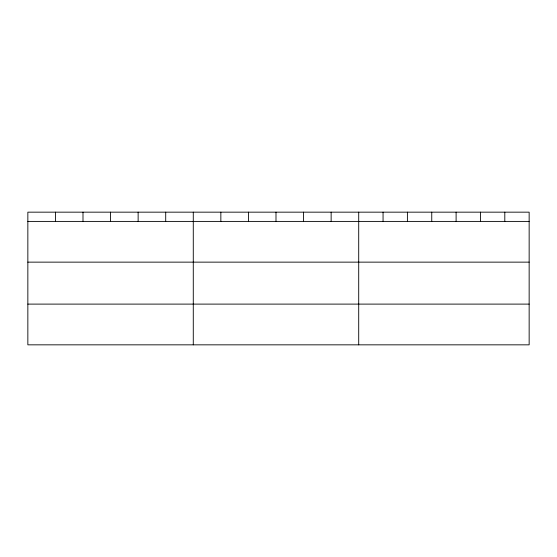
<?xml version="1.0" encoding="UTF-8"?>
<svg xmlns="http://www.w3.org/2000/svg" width="557" height="557" viewBox="0 0 557 557"><rect width="100%" height="100%" fill="white"/><g stroke="black" fill="none" stroke-linecap="round" stroke-linejoin="round"><path stroke-width="0.84" d="M529.15 262.138L529.15 212.161L27.85 212.161L27.85 344.839L529.15 344.839L529.15 262.138L27.85 262.138M27.85 221.407L529.15 221.407M27.85 304.108L529.15 304.108M504.802 212.161L504.802 221.407M480.454 212.161L480.454 221.407M456.106 212.161L456.106 221.407M431.752 212.161L431.752 221.407M407.404 212.161L407.404 221.407M383.056 212.161L383.056 221.407M358.708 212.161L358.708 344.839M331.137 212.161L331.137 221.407M303.565 212.161L303.565 221.407M275.993 212.161L275.993 221.407M248.422 212.161L248.422 221.407M220.851 212.161L220.851 221.407M193.279 212.161L193.279 344.839M165.708 212.161L165.708 221.407M138.136 212.161L138.136 221.407M110.565 212.161L110.565 221.407M82.993 212.161L82.993 221.407M55.422 212.161L55.422 221.407"/></g></svg>
